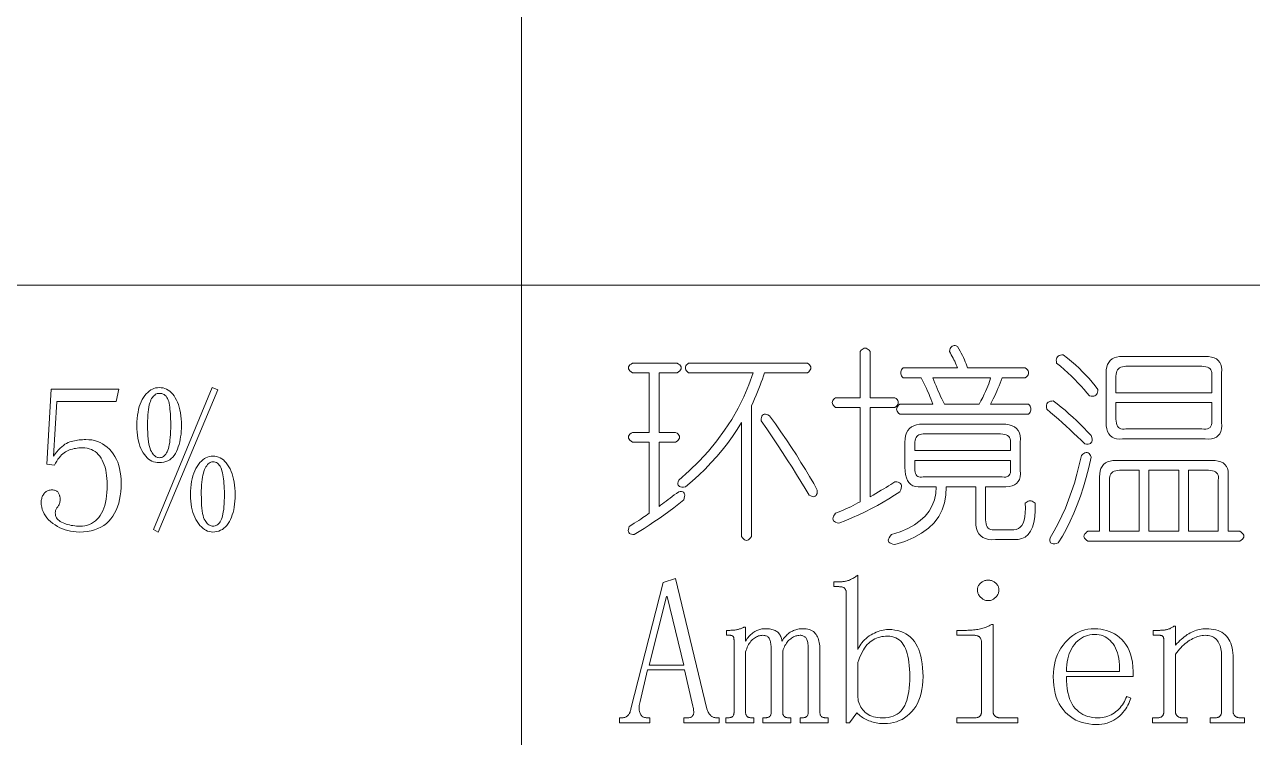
# Model space of a CAD drawing. Extents: x 1 to 297, y 1 to 210.
# Drawn here: x 169.95 to 182.7, y 35.64 to 43.05 of the extents above; entities that cross this region are included whole.
import ezdxf

# ---------------------------------------------------------------- set-up
doc = ezdxf.new("R2010")
doc.units = 0

msp = doc.modelspace()

# ---------------------------------------------------------------- linework, layer by layer
at = {"color": 7, "lineweight": 13}
for p, q in [((175.108, 56.508), (175.108, 29.565)), ((1.306, 40.342), (219.321, 40.342))]:
    msp.add_line(p, q, dxfattribs=at)
for points in [[(178.731, 39.653), (178.731, 39.173), (178.988, 39.173), (179.001, 39.163), (179.01, 39.153), (179.017, 39.143), (179.021, 39.132), (179.023, 39.122), (179.021, 39.112), (179.017, 39.101), (179.01, 39.091), (179.001, 39.081), (178.988, 39.071), (178.731, 39.071), (178.731, 38.145), (178.761, 38.162), (178.791, 38.178), (178.819, 38.195), (178.846, 38.211), (178.872, 38.226), (178.898, 38.242), (178.922, 38.256), (178.945, 38.271), (178.967, 38.285), (178.988, 38.299), (179.007, 38.298), (179.023, 38.295), (179.036, 38.29), (179.046, 38.283), (179.053, 38.273), (179.056, 38.262), (179.057, 38.249), (179.054, 38.233), (179.048, 38.216), (179.04, 38.196), (178.984, 38.159), (178.926, 38.123), (178.867, 38.088), (178.807, 38.054), (178.744, 38.021), (178.68, 37.989), (178.614, 37.957), (178.546, 37.927), (178.477, 37.899), (178.405, 37.871), (178.387, 37.875), (178.371, 37.88), (178.359, 37.887), (178.35, 37.895), (178.345, 37.905), (178.344, 37.916), (178.345, 37.928), (178.35, 37.942), (178.359, 37.957), (178.371, 37.973), (178.398, 37.984), (178.425, 37.995), (178.452, 38.006), (178.478, 38.017), (178.504, 38.029), (178.529, 38.041), (178.555, 38.054), (178.58, 38.067), (178.604, 38.08), (178.628, 38.093), (178.628, 39.071), (178.371, 39.071), (178.359, 39.081), (178.349, 39.091), (178.342, 39.101), (178.338, 39.112), (178.337, 39.122), (178.338, 39.132), (178.342, 39.143), (178.349, 39.153), (178.359, 39.163), (178.371, 39.173), (178.628, 39.173), (178.628, 39.653), (178.639, 39.666), (178.649, 39.675), (178.659, 39.682), (178.669, 39.686), (178.68, 39.688), (178.69, 39.686), (178.7, 39.682), (178.71, 39.675), (178.721, 39.666)], [(179.554, 39.653), (179.558, 39.669), (179.563, 39.683), (179.569, 39.694), (179.576, 39.703), (179.584, 39.709), (179.593, 39.713), (179.603, 39.715), (179.614, 39.714), (179.626, 39.711), (179.64, 39.705), (179.653, 39.681), (179.666, 39.658), (179.678, 39.634), (179.689, 39.612), (179.7, 39.589), (179.71, 39.567), (179.719, 39.545), (179.727, 39.524), (179.735, 39.503), (179.743, 39.482), (180.342, 39.482), (180.355, 39.472), (180.364, 39.461), (180.371, 39.451), (180.375, 39.441), (180.377, 39.431), (180.375, 39.42), (180.371, 39.41), (180.364, 39.4), (180.355, 39.389), (180.342, 39.379), (180.103, 39.379), (180.092, 39.352), (180.081, 39.324), (180.07, 39.297), (180.059, 39.269), (180.047, 39.242), (180.035, 39.215), (180.022, 39.187), (180.009, 39.16), (179.996, 39.132), (179.982, 39.105), (180.377, 39.105), (180.386, 39.095), (180.393, 39.084), (180.398, 39.074), (180.401, 39.064), (180.402, 39.053), (180.401, 39.043), (180.398, 39.033), (180.393, 39.023), (180.386, 39.012), (180.377, 39.002), (179.04, 39.002), (179.027, 39.012), (179.018, 39.023), (179.011, 39.033), (179.007, 39.043), (179.005, 39.053), (179.007, 39.064), (179.011, 39.074), (179.018, 39.084), (179.027, 39.095), (179.04, 39.105), (179.383, 39.105), (179.372, 39.132), (179.361, 39.16), (179.35, 39.187), (179.339, 39.215), (179.327, 39.242), (179.315, 39.269), (179.302, 39.297), (179.289, 39.324), (179.276, 39.352), (179.262, 39.379), (179.074, 39.379), (179.065, 39.389), (179.057, 39.4), (179.052, 39.41), (179.049, 39.42), (179.048, 39.431), (179.049, 39.441), (179.052, 39.451), (179.057, 39.461), (179.065, 39.472), (179.074, 39.482), (179.64, 39.482), (179.633, 39.499), (179.625, 39.516), (179.618, 39.533), (179.609, 39.551), (179.601, 39.568), (179.592, 39.585), (179.583, 39.602), (179.574, 39.619), (179.564, 39.636)], [(180.737, 39.619), (180.781, 39.585), (180.822, 39.55), (180.863, 39.515), (180.901, 39.479), (180.938, 39.443), (180.973, 39.407), (181.007, 39.371), (181.038, 39.334), (181.068, 39.297), (181.097, 39.259), (181.096, 39.243), (181.093, 39.229), (181.089, 39.217), (181.083, 39.207), (181.075, 39.199), (181.066, 39.193), (181.055, 39.19), (181.042, 39.188), (181.027, 39.188), (181.011, 39.191), (180.983, 39.225), (180.953, 39.259), (180.923, 39.293), (180.89, 39.328), (180.857, 39.362), (180.822, 39.396), (180.785, 39.431), (180.748, 39.465), (180.709, 39.499), (180.668, 39.533), (180.666, 39.55), (180.665, 39.564), (180.667, 39.577), (180.671, 39.588), (180.677, 39.598), (180.685, 39.605), (180.695, 39.611), (180.707, 39.616), (180.721, 39.618)], [(181.354, 39.602), (182.211, 39.602), (182.247, 39.6), (182.278, 39.595), (182.306, 39.587), (182.329, 39.575), (182.348, 39.559), (182.363, 39.54), (182.374, 39.518), (182.381, 39.492), (182.384, 39.463), (182.383, 39.431), (182.383, 38.916), (182.384, 38.881), (182.381, 38.849), (182.374, 38.822), (182.363, 38.798), (182.348, 38.779), (182.329, 38.764), (182.306, 38.753), (182.278, 38.746), (182.247, 38.743), (182.211, 38.745), (181.354, 38.745), (181.321, 38.743), (181.292, 38.746), (181.266, 38.753), (181.244, 38.764), (181.225, 38.779), (181.21, 38.798), (181.198, 38.822), (181.189, 38.849), (181.184, 38.881), (181.182, 38.916), (181.182, 39.431), (181.184, 39.463), (181.189, 39.492), (181.198, 39.518), (181.21, 39.54), (181.225, 39.559), (181.244, 39.575), (181.266, 39.587), (181.292, 39.595), (181.321, 39.6)], [(176.262, 39.533), (176.725, 39.533), (176.741, 39.523), (176.753, 39.513), (176.761, 39.503), (176.766, 39.492), (176.768, 39.482), (176.766, 39.472), (176.761, 39.461), (176.753, 39.451), (176.741, 39.441), (176.725, 39.431), (176.537, 39.431), (176.537, 38.813), (176.708, 38.813), (176.724, 38.803), (176.736, 38.793), (176.744, 38.783), (176.749, 38.772), (176.751, 38.762), (176.749, 38.752), (176.744, 38.741), (176.736, 38.731), (176.724, 38.721), (176.708, 38.711), (176.537, 38.711), (176.537, 38.042), (176.554, 38.056), (176.572, 38.07), (176.591, 38.085), (176.611, 38.1), (176.631, 38.115), (176.652, 38.13), (176.674, 38.146), (176.696, 38.163), (176.719, 38.179), (176.743, 38.196), (176.758, 38.199), (176.772, 38.198), (176.783, 38.196), (176.792, 38.191), (176.798, 38.183), (176.802, 38.174), (176.804, 38.161), (176.803, 38.147), (176.8, 38.13), (176.794, 38.111), (176.743, 38.07), (176.691, 38.03), (176.64, 37.992), (176.588, 37.954), (176.537, 37.918), (176.485, 37.882), (176.434, 37.848), (176.383, 37.814), (176.331, 37.782), (176.28, 37.751), (176.264, 37.751), (176.25, 37.754), (176.239, 37.758), (176.23, 37.764), (176.224, 37.772), (176.22, 37.781), (176.218, 37.793), (176.219, 37.805), (176.223, 37.82), (176.228, 37.836), (176.255, 37.853), (176.28, 37.869), (176.304, 37.885), (176.327, 37.899), (176.348, 37.913), (176.368, 37.927), (176.387, 37.939), (176.404, 37.951), (176.42, 37.963), (176.434, 37.973), (176.434, 38.711), (176.262, 38.711), (176.247, 38.721), (176.235, 38.731), (176.227, 38.741), (176.221, 38.752), (176.22, 38.762), (176.221, 38.772), (176.227, 38.783), (176.235, 38.793), (176.247, 38.803), (176.262, 38.813), (176.434, 38.813), (176.434, 39.431), (176.262, 39.431), (176.247, 39.441), (176.235, 39.451), (176.227, 39.461), (176.221, 39.472), (176.22, 39.482), (176.221, 39.492), (176.227, 39.503), (176.235, 39.513), (176.247, 39.523)], [(176.845, 39.533), (178.08, 39.533), (178.092, 39.523), (178.102, 39.513), (178.108, 39.503), (178.113, 39.492), (178.114, 39.482), (178.113, 39.472), (178.108, 39.461), (178.102, 39.451), (178.092, 39.441), (178.08, 39.431), (177.634, 39.431), (177.623, 39.399), (177.612, 39.367), (177.6, 39.335), (177.587, 39.302), (177.574, 39.268), (177.56, 39.233), (177.545, 39.198), (177.53, 39.162), (177.514, 39.125), (177.497, 39.088), (177.497, 37.733), (177.486, 37.718), (177.476, 37.706), (177.466, 37.697), (177.456, 37.692), (177.445, 37.691), (177.435, 37.692), (177.425, 37.697), (177.415, 37.706), (177.404, 37.718), (177.394, 37.733), (177.394, 38.916), (177.348, 38.842), (177.299, 38.769), (177.248, 38.698), (177.194, 38.628), (177.137, 38.561), (177.077, 38.495), (177.015, 38.43), (176.95, 38.368), (176.882, 38.307), (176.811, 38.248), (176.792, 38.245), (176.775, 38.245), (176.762, 38.247), (176.751, 38.25), (176.743, 38.256), (176.737, 38.264), (176.734, 38.274), (176.734, 38.286), (176.737, 38.3), (176.743, 38.316), (176.852, 38.414), (176.954, 38.514), (177.05, 38.618), (177.137, 38.725), (177.218, 38.835), (177.292, 38.948), (177.358, 39.064), (177.417, 39.183), (177.469, 39.305), (177.514, 39.431), (176.845, 39.431), (176.833, 39.441), (176.823, 39.451), (176.817, 39.461), (176.812, 39.472), (176.811, 39.482), (176.812, 39.492), (176.817, 39.503), (176.823, 39.513), (176.833, 39.523)], [(182.177, 39.499), (181.388, 39.499), (181.369, 39.498), (181.351, 39.495), (181.336, 39.49), (181.322, 39.483), (181.311, 39.473), (181.302, 39.462), (181.295, 39.449), (181.289, 39.433), (181.286, 39.416), (181.285, 39.396), (181.285, 39.225), (182.28, 39.225), (182.28, 39.396), (182.282, 39.416), (182.281, 39.433), (182.278, 39.449), (182.271, 39.462), (182.262, 39.473), (182.251, 39.483), (182.236, 39.49), (182.219, 39.495), (182.199, 39.498)], [(179.982, 39.379), (179.383, 39.379), (179.393, 39.352), (179.404, 39.324), (179.415, 39.297), (179.426, 39.269), (179.438, 39.242), (179.45, 39.215), (179.463, 39.187), (179.476, 39.16), (179.489, 39.132), (179.503, 39.105), (179.863, 39.105), (179.882, 39.142), (179.9, 39.176), (179.917, 39.209), (179.931, 39.239), (179.944, 39.268), (179.955, 39.294), (179.965, 39.318), (179.972, 39.341), (179.978, 39.361)], [(170.581, 38.738), (170.613, 38.737), (170.644, 38.734), (170.673, 38.727), (170.702, 38.719), (170.729, 38.707), (170.755, 38.694), (170.78, 38.678), (170.803, 38.659), (170.826, 38.638), (170.847, 38.614), (170.866, 38.589), (170.884, 38.561), (170.899, 38.532), (170.913, 38.502), (170.924, 38.47), (170.933, 38.436), (170.94, 38.4), (170.946, 38.363), (170.949, 38.325), (170.95, 38.284), (170.949, 38.239), (170.945, 38.195), (170.94, 38.154), (170.933, 38.114), (170.923, 38.076), (170.911, 38.04), (170.897, 38.006), (170.881, 37.974), (170.863, 37.944), (170.843, 37.916), (170.82, 37.89), (170.795, 37.866), (170.768, 37.846), (170.738, 37.828), (170.706, 37.813), (170.672, 37.8), (170.636, 37.791), (170.597, 37.784), (170.556, 37.78), (170.513, 37.778), (170.482, 37.779), (170.452, 37.782), (170.423, 37.787), (170.395, 37.793), (170.367, 37.801), (170.34, 37.811), (170.313, 37.823), (170.288, 37.836), (170.263, 37.851), (170.238, 37.868), (170.215, 37.887), (170.195, 37.906), (170.177, 37.926), (170.161, 37.947), (170.148, 37.968), (170.137, 37.99), (170.129, 38.013), (170.123, 38.037), (170.119, 38.062), (170.118, 38.087), (170.119, 38.097), (170.119, 38.107), (170.121, 38.117), (170.123, 38.126), (170.126, 38.135), (170.129, 38.144), (170.133, 38.153), (170.137, 38.161), (170.143, 38.169), (170.148, 38.177), (170.154, 38.184), (170.161, 38.191), (170.168, 38.197), (170.176, 38.202), (170.184, 38.206), (170.192, 38.209), (170.201, 38.212), (170.21, 38.214), (170.22, 38.215), (170.23, 38.216), (170.24, 38.215), (170.249, 38.214), (170.257, 38.213), (170.265, 38.21), (170.273, 38.207), (170.279, 38.203), (170.285, 38.199), (170.29, 38.194), (170.294, 38.188), (170.298, 38.181), (170.302, 38.175), (170.304, 38.168), (170.307, 38.162), (170.309, 38.155), (170.311, 38.149), (170.313, 38.143), (170.314, 38.138), (170.315, 38.132), (170.315, 38.127), (170.315, 38.121), (170.315, 38.111), (170.314, 38.102), (170.313, 38.092), (170.311, 38.084), (170.309, 38.075), (170.306, 38.067), (170.303, 38.06), (170.299, 38.053), (170.295, 38.046), (170.29, 38.04), (170.285, 38.034), (170.28, 38.028), (170.277, 38.022), (170.273, 38.015), (170.27, 38.009), (170.268, 38.002), (170.266, 37.996), (170.265, 37.989), (170.264, 37.982), (170.264, 37.976), (170.265, 37.962), (170.267, 37.95), (170.271, 37.938), (170.277, 37.926), (170.284, 37.916), (170.293, 37.906), (170.304, 37.896), (170.316, 37.888), (170.33, 37.88), (170.345, 37.873), (170.362, 37.866), (170.378, 37.86), (170.395, 37.855), (170.413, 37.851), (170.43, 37.847), (170.448, 37.844), (170.466, 37.842), (170.484, 37.84), (170.502, 37.839), (170.521, 37.839), (170.548, 37.84), (170.573, 37.843), (170.598, 37.849), (170.621, 37.856), (170.642, 37.866), (170.663, 37.879), (170.682, 37.893), (170.699, 37.91), (170.716, 37.929), (170.731, 37.95), (170.745, 37.973), (170.757, 37.998), (170.768, 38.025), (170.778, 38.054), (170.786, 38.085), (170.792, 38.118), (170.797, 38.152), (170.801, 38.189), (170.803, 38.227), (170.804, 38.267), (170.803, 38.301), (170.801, 38.333), (170.798, 38.364), (170.794, 38.394), (170.788, 38.422), (170.781, 38.45), (170.772, 38.476), (170.763, 38.5), (170.752, 38.524), (170.74, 38.546), (170.726, 38.566), (170.711, 38.584), (170.695, 38.6), (170.678, 38.614), (170.659, 38.626), (170.639, 38.636), (170.618, 38.643), (170.596, 38.648), (170.572, 38.652), (170.547, 38.653), (170.528, 38.652), (170.51, 38.651), (170.493, 38.65), (170.476, 38.647), (170.459, 38.644), (170.443, 38.64), (170.427, 38.636), (170.412, 38.631), (170.398, 38.625), (170.384, 38.618), (170.37, 38.611), (170.357, 38.602), (170.344, 38.591), (170.33, 38.579), (170.318, 38.565), (170.305, 38.55), (170.292, 38.533), (170.28, 38.514), (170.267, 38.494), (170.255, 38.473), (170.178, 38.481), (170.221, 39.261), (170.924, 39.261), (170.898, 39.133), (170.281, 39.133), (170.247, 38.567), (170.264, 38.59), (170.281, 38.611), (170.298, 38.631), (170.315, 38.648), (170.331, 38.663), (170.348, 38.677), (170.365, 38.689), (170.381, 38.699), (170.398, 38.707), (170.414, 38.713), (170.43, 38.718), (170.447, 38.722), (170.463, 38.726), (170.48, 38.729), (170.496, 38.732), (170.513, 38.734), (170.53, 38.736), (170.547, 38.737), (170.564, 38.738)], [(171.575, 38.884), (171.575, 38.854), (171.573, 38.824), (171.571, 38.795), (171.567, 38.767), (171.563, 38.74), (171.557, 38.713), (171.55, 38.687), (171.542, 38.662), (171.534, 38.638), (171.524, 38.614), (171.513, 38.592), (171.5, 38.573), (171.486, 38.555), (171.47, 38.54), (171.453, 38.527), (171.434, 38.517), (171.414, 38.509), (171.392, 38.503), (171.369, 38.5), (171.344, 38.499), (171.324, 38.5), (171.304, 38.503), (171.286, 38.508), (171.268, 38.515), (171.251, 38.524), (171.234, 38.536), (171.219, 38.549), (171.204, 38.564), (171.19, 38.582), (171.177, 38.601), (171.165, 38.623), (171.154, 38.646), (171.144, 38.67), (171.136, 38.696), (171.129, 38.723), (171.123, 38.753), (171.118, 38.783), (171.115, 38.815), (171.113, 38.849), (171.113, 38.884), (171.113, 38.921), (171.115, 38.956), (171.119, 38.99), (171.124, 39.021), (171.13, 39.051), (171.137, 39.08), (171.146, 39.106), (171.156, 39.131), (171.168, 39.154), (171.181, 39.176), (171.195, 39.195), (171.21, 39.213), (171.225, 39.228), (171.24, 39.241), (171.256, 39.253), (171.273, 39.262), (171.29, 39.269), (171.307, 39.274), (171.325, 39.277), (171.344, 39.278), (171.364, 39.277), (171.384, 39.274), (171.402, 39.269), (171.42, 39.261), (171.437, 39.252), (171.454, 39.24), (171.469, 39.226), (171.484, 39.21), (171.498, 39.192), (171.511, 39.171), (171.523, 39.149), (171.534, 39.126), (171.544, 39.101), (171.552, 39.074), (171.559, 39.046), (171.565, 39.017), (171.57, 38.986), (171.573, 38.953), (171.575, 38.919)], [(171.344, 39.218), (171.334, 39.218), (171.324, 39.216), (171.315, 39.212), (171.306, 39.208), (171.297, 39.201), (171.288, 39.194), (171.28, 39.185), (171.273, 39.175), (171.265, 39.163), (171.258, 39.15), (171.252, 39.135), (171.246, 39.118), (171.241, 39.098), (171.236, 39.076), (171.233, 39.051), (171.229, 39.024), (171.227, 38.995), (171.225, 38.963), (171.224, 38.929), (171.224, 38.893), (171.224, 38.851), (171.226, 38.813), (171.227, 38.778), (171.23, 38.745), (171.234, 38.716), (171.238, 38.69), (171.243, 38.666), (171.249, 38.646), (171.255, 38.629), (171.263, 38.614), (171.27, 38.602), (171.278, 38.591), (171.286, 38.581), (171.294, 38.573), (171.302, 38.566), (171.31, 38.56), (171.319, 38.556), (171.327, 38.552), (171.335, 38.551), (171.344, 38.55), (171.356, 38.551), (171.367, 38.553), (171.377, 38.557), (171.387, 38.562), (171.396, 38.569), (171.405, 38.578), (171.413, 38.588), (171.421, 38.599), (171.428, 38.612), (171.434, 38.627), (171.44, 38.644), (171.445, 38.662), (171.449, 38.683), (171.453, 38.707), (171.456, 38.732), (171.459, 38.76), (171.461, 38.79), (171.463, 38.822), (171.464, 38.856), (171.464, 38.893), (171.464, 38.923), (171.463, 38.952), (171.462, 38.979), (171.461, 39.005), (171.459, 39.03), (171.456, 39.053), (171.453, 39.075), (171.45, 39.096), (171.447, 39.115), (171.443, 39.133), (171.438, 39.149), (171.432, 39.164), (171.425, 39.176), (171.416, 39.188), (171.407, 39.197), (171.397, 39.205), (171.385, 39.211), (171.373, 39.215), (171.359, 39.218)], [(171.953, 39.253), (171.335, 37.778), (171.284, 37.804), (171.893, 39.278)], [(180.634, 39.139), (180.675, 39.108), (180.716, 39.075), (180.756, 39.042), (180.796, 39.007), (180.835, 38.972), (180.875, 38.935), (180.914, 38.898), (180.952, 38.859), (180.99, 38.82), (181.028, 38.779), (181.034, 38.76), (181.036, 38.743), (181.036, 38.728), (181.034, 38.716), (181.028, 38.706), (181.02, 38.699), (181.009, 38.694), (180.995, 38.691), (180.979, 38.691), (180.96, 38.693), (180.922, 38.731), (180.884, 38.768), (180.845, 38.805), (180.806, 38.842), (180.767, 38.878), (180.727, 38.914), (180.687, 38.949), (180.647, 38.984), (180.606, 39.019), (180.565, 39.053), (180.563, 39.07), (180.563, 39.084), (180.564, 39.097), (180.568, 39.108), (180.574, 39.118), (180.582, 39.125), (180.592, 39.131), (180.604, 39.136), (180.618, 39.138)], [(182.28, 39.122), (181.285, 39.122), (181.285, 38.951), (181.286, 38.928), (181.289, 38.908), (181.295, 38.891), (181.302, 38.877), (181.311, 38.865), (181.322, 38.856), (181.336, 38.85), (181.351, 38.846), (181.369, 38.846), (181.388, 38.848), (182.177, 38.848), (182.199, 38.846), (182.219, 38.846), (182.236, 38.85), (182.251, 38.856), (182.262, 38.865), (182.271, 38.877), (182.278, 38.891), (182.281, 38.908), (182.282, 38.928), (182.28, 38.951)], [(177.6, 38.933), (177.6, 38.952), (177.603, 38.968), (177.607, 38.981), (177.613, 38.991), (177.621, 38.998), (177.631, 39.001), (177.642, 39.002), (177.654, 38.999), (177.669, 38.994), (177.685, 38.985), (177.746, 38.9), (177.804, 38.817), (177.86, 38.735), (177.913, 38.656), (177.964, 38.578), (178.012, 38.501), (178.059, 38.427), (178.102, 38.354), (178.144, 38.283), (178.182, 38.213), (178.182, 38.194), (178.179, 38.178), (178.175, 38.166), (178.169, 38.156), (178.161, 38.149), (178.152, 38.146), (178.141, 38.145), (178.128, 38.148), (178.113, 38.153), (178.097, 38.162), (178.055, 38.231), (178.011, 38.303), (177.966, 38.375), (177.919, 38.45), (177.87, 38.526), (177.819, 38.604), (177.767, 38.684), (177.713, 38.765), (177.657, 38.849)], [(179.28, 38.899), (180.103, 38.899), (180.141, 38.897), (180.176, 38.892), (180.206, 38.882), (180.231, 38.869), (180.253, 38.852), (180.269, 38.831), (180.281, 38.807), (180.289, 38.778), (180.292, 38.746), (180.291, 38.711), (180.291, 38.419), (180.292, 38.383), (180.289, 38.352), (180.281, 38.325), (180.269, 38.301), (180.253, 38.282), (180.231, 38.267), (180.206, 38.256), (180.176, 38.249), (180.141, 38.246), (180.103, 38.248), (179.931, 38.248), (179.931, 37.905), (179.932, 37.882), (179.935, 37.862), (179.94, 37.845), (179.948, 37.831), (179.957, 37.819), (179.968, 37.81), (179.981, 37.804), (179.997, 37.801), (180.014, 37.8), (180.034, 37.802), (180.223, 37.802), (180.248, 37.805), (180.271, 37.813), (180.291, 37.827), (180.308, 37.846), (180.321, 37.871), (180.332, 37.901), (180.339, 37.936), (180.343, 37.978), (180.344, 38.024), (180.342, 38.076), (180.353, 38.086), (180.363, 38.093), (180.373, 38.098), (180.384, 38.101), (180.394, 38.102), (180.404, 38.101), (180.415, 38.098), (180.425, 38.093), (180.435, 38.086), (180.445, 38.076), (180.446, 38.002), (180.442, 37.935), (180.432, 37.877), (180.418, 37.827), (180.398, 37.785), (180.373, 37.751), (180.343, 37.726), (180.308, 37.709), (180.268, 37.7), (180.223, 37.699), (180.034, 37.699), (179.995, 37.698), (179.96, 37.701), (179.929, 37.709), (179.902, 37.721), (179.88, 37.738), (179.861, 37.759), (179.847, 37.784), (179.836, 37.814), (179.83, 37.849), (179.828, 37.888), (179.828, 38.248), (179.52, 38.248), (179.517, 38.161), (179.504, 38.081), (179.479, 38.007), (179.443, 37.938), (179.395, 37.875), (179.337, 37.818), (179.266, 37.767), (179.185, 37.721), (179.092, 37.681), (178.988, 37.648), (178.966, 37.652), (178.948, 37.657), (178.935, 37.664), (178.925, 37.672), (178.92, 37.682), (178.918, 37.693), (178.921, 37.705), (178.928, 37.719), (178.939, 37.734), (178.954, 37.751), (179.042, 37.78), (179.121, 37.814), (179.19, 37.853), (179.25, 37.896), (179.301, 37.943), (179.343, 37.995), (179.375, 38.052), (179.398, 38.113), (179.412, 38.178), (179.417, 38.248), (179.262, 38.248), (179.23, 38.247), (179.201, 38.25), (179.175, 38.259), (179.153, 38.272), (179.134, 38.291), (179.118, 38.314), (179.107, 38.341), (179.098, 38.374), (179.093, 38.411), (179.091, 38.453), (179.091, 38.711), (179.093, 38.746), (179.099, 38.778), (179.108, 38.807), (179.121, 38.831), (179.138, 38.852), (179.159, 38.869), (179.183, 38.882), (179.212, 38.892), (179.244, 38.897)], [(180.085, 38.796), (179.28, 38.796), (179.263, 38.795), (179.249, 38.792), (179.236, 38.787), (179.225, 38.78), (179.215, 38.771), (179.208, 38.759), (179.202, 38.746), (179.197, 38.73), (179.195, 38.713), (179.194, 38.693), (179.194, 38.625), (180.188, 38.625), (180.188, 38.693), (180.19, 38.713), (180.19, 38.73), (180.186, 38.746), (180.18, 38.759), (180.171, 38.771), (180.159, 38.78), (180.145, 38.787), (180.128, 38.792), (180.108, 38.795)], [(172.133, 38.164), (172.132, 38.131), (172.13, 38.098), (172.127, 38.067), (172.123, 38.037), (172.118, 38.009), (172.111, 37.982), (172.103, 37.956), (172.094, 37.931), (172.084, 37.908), (172.073, 37.886), (172.06, 37.865), (172.046, 37.847), (172.032, 37.831), (172.016, 37.817), (172, 37.805), (171.982, 37.796), (171.963, 37.788), (171.944, 37.783), (171.923, 37.78), (171.901, 37.778), (171.883, 37.78), (171.864, 37.783), (171.847, 37.788), (171.83, 37.796), (171.813, 37.805), (171.797, 37.817), (171.782, 37.831), (171.767, 37.847), (171.752, 37.865), (171.738, 37.886), (171.725, 37.908), (171.714, 37.931), (171.703, 37.956), (171.694, 37.982), (171.687, 38.009), (171.681, 38.037), (171.676, 38.067), (171.672, 38.098), (171.67, 38.131), (171.67, 38.164), (171.67, 38.201), (171.672, 38.236), (171.676, 38.27), (171.681, 38.302), (171.687, 38.332), (171.694, 38.361), (171.703, 38.388), (171.714, 38.414), (171.725, 38.438), (171.738, 38.46), (171.752, 38.48), (171.767, 38.499), (171.782, 38.515), (171.797, 38.528), (171.813, 38.54), (171.83, 38.55), (171.847, 38.557), (171.864, 38.563), (171.883, 38.566), (171.901, 38.567), (171.921, 38.566), (171.941, 38.563), (171.959, 38.557), (171.977, 38.549), (171.994, 38.539), (172.011, 38.527), (172.026, 38.512), (172.041, 38.496), (172.055, 38.477), (172.068, 38.456), (172.08, 38.433), (172.091, 38.408), (172.101, 38.383), (172.109, 38.356), (172.116, 38.327), (172.122, 38.297), (172.127, 38.266), (172.13, 38.233), (172.132, 38.2)], [(181.028, 38.556), (181.003, 38.449), (180.976, 38.345), (180.947, 38.246), (180.916, 38.15), (180.883, 38.059), (180.847, 37.972), (180.81, 37.889), (180.77, 37.81), (180.729, 37.735), (180.685, 37.665), (180.666, 37.659), (180.649, 37.656), (180.634, 37.655), (180.622, 37.657), (180.613, 37.661), (180.605, 37.667), (180.6, 37.676), (180.598, 37.687), (180.597, 37.7), (180.6, 37.716), (180.643, 37.79), (180.684, 37.866), (180.723, 37.945), (180.759, 38.026), (180.792, 38.111), (180.824, 38.198), (180.853, 38.287), (180.879, 38.38), (180.904, 38.475), (180.925, 38.573), (180.939, 38.586), (180.951, 38.595), (180.963, 38.601), (180.975, 38.604), (180.985, 38.603), (180.995, 38.6), (181.005, 38.594), (181.013, 38.584), (181.021, 38.572)], [(172.021, 38.173), (172.021, 38.201), (172.02, 38.229), (172.019, 38.256), (172.017, 38.281), (172.015, 38.306), (172.012, 38.329), (172.009, 38.352), (172.005, 38.373), (172, 38.393), (171.995, 38.413), (171.99, 38.431), (171.983, 38.447), (171.976, 38.461), (171.968, 38.473), (171.959, 38.483), (171.949, 38.492), (171.938, 38.499), (171.927, 38.503), (171.914, 38.506), (171.901, 38.507), (171.891, 38.506), (171.881, 38.504), (171.872, 38.5), (171.863, 38.494), (171.854, 38.487), (171.846, 38.478), (171.838, 38.467), (171.83, 38.455), (171.822, 38.441), (171.815, 38.426), (171.809, 38.408), (171.803, 38.389), (171.798, 38.369), (171.793, 38.346), (171.79, 38.322), (171.787, 38.296), (171.784, 38.268), (171.782, 38.238), (171.781, 38.206), (171.781, 38.173), (171.782, 38.131), (171.783, 38.093), (171.785, 38.058), (171.787, 38.026), (171.791, 37.997), (171.795, 37.971), (171.8, 37.948), (171.806, 37.929), (171.812, 37.912), (171.82, 37.898), (171.827, 37.887), (171.835, 37.877), (171.843, 37.868), (171.851, 37.86), (171.859, 37.854), (171.868, 37.848), (171.876, 37.844), (171.884, 37.841), (171.893, 37.839), (171.901, 37.839), (171.913, 37.839), (171.924, 37.841), (171.934, 37.845), (171.944, 37.85), (171.954, 37.857), (171.962, 37.865), (171.97, 37.874), (171.978, 37.885), (171.985, 37.898), (171.991, 37.911), (171.997, 37.927), (172.002, 37.945), (172.006, 37.965), (172.01, 37.988), (172.014, 38.013), (172.016, 38.04), (172.018, 38.07), (172.02, 38.102), (172.021, 38.136)], [(180.188, 38.522), (179.194, 38.522), (179.194, 38.436), (179.195, 38.417), (179.197, 38.4), (179.202, 38.385), (179.208, 38.373), (179.215, 38.363), (179.225, 38.356), (179.236, 38.351), (179.249, 38.349), (179.263, 38.348), (179.28, 38.351), (180.103, 38.351), (180.122, 38.349), (180.139, 38.349), (180.153, 38.353), (180.166, 38.359), (180.175, 38.368), (180.183, 38.379), (180.188, 38.394), (180.19, 38.411), (180.19, 38.431), (180.188, 38.453)], [(181.285, 38.522), (182.28, 38.522), (182.315, 38.52), (182.347, 38.515), (182.374, 38.507), (182.398, 38.495), (182.417, 38.479), (182.432, 38.46), (182.443, 38.438), (182.45, 38.412), (182.452, 38.383), (182.451, 38.351), (182.451, 37.785), (182.571, 37.785), (182.587, 37.775), (182.598, 37.764), (182.607, 37.754), (182.612, 37.744), (182.614, 37.733), (182.612, 37.723), (182.607, 37.713), (182.598, 37.703), (182.587, 37.692), (182.571, 37.682), (180.994, 37.682), (180.979, 37.692), (180.967, 37.703), (180.958, 37.713), (180.953, 37.723), (180.951, 37.733), (180.953, 37.744), (180.958, 37.754), (180.967, 37.764), (180.979, 37.775), (180.994, 37.785), (181.114, 37.785), (181.114, 38.351), (181.116, 38.383), (181.121, 38.412), (181.129, 38.438), (181.141, 38.46), (181.157, 38.479), (181.176, 38.495), (181.198, 38.507), (181.224, 38.515), (181.253, 38.52)], [(181.525, 38.419), (181.32, 38.419), (181.3, 38.418), (181.283, 38.415), (181.267, 38.41), (181.254, 38.403), (181.243, 38.393), (181.233, 38.382), (181.226, 38.369), (181.221, 38.353), (181.218, 38.336), (181.217, 38.316), (181.217, 37.785), (181.525, 37.785)], [(181.937, 38.419), (181.628, 38.419), (181.628, 37.785), (181.937, 37.785)], [(182.245, 38.419), (182.04, 38.419), (182.04, 37.785), (182.348, 37.785), (182.348, 38.316), (182.35, 38.336), (182.35, 38.353), (182.346, 38.369), (182.34, 38.382), (182.331, 38.393), (182.319, 38.403), (182.305, 38.41), (182.288, 38.415), (182.268, 38.418)], [(176.803, 36.345), (176.417, 36.345), (176.34, 36.019), (176.337, 36.004), (176.334, 35.989), (176.332, 35.976), (176.331, 35.962), (176.331, 35.95), (176.331, 35.937), (176.332, 35.926), (176.334, 35.915), (176.337, 35.905), (176.34, 35.895), (176.344, 35.886), (176.348, 35.878), (176.354, 35.871), (176.36, 35.865), (176.368, 35.86), (176.376, 35.855), (176.385, 35.852), (176.395, 35.85), (176.405, 35.848), (176.417, 35.848), (176.443, 35.848), (176.443, 35.796), (176.125, 35.796), (176.125, 35.848), (176.151, 35.848), (176.158, 35.848), (176.164, 35.849), (176.171, 35.85), (176.177, 35.851), (176.183, 35.853), (176.189, 35.855), (176.195, 35.858), (176.2, 35.861), (176.206, 35.865), (176.211, 35.869), (176.216, 35.874), (176.221, 35.879), (176.225, 35.885), (176.229, 35.891), (176.232, 35.898), (176.236, 35.906), (176.239, 35.914), (176.241, 35.923), (176.243, 35.932), (176.245, 35.942), (176.58, 37.253), (176.708, 37.296), (177.034, 35.942), (177.037, 35.932), (177.041, 35.923), (177.045, 35.914), (177.049, 35.906), (177.053, 35.898), (177.058, 35.891), (177.062, 35.885), (177.067, 35.879), (177.072, 35.874), (177.077, 35.869), (177.082, 35.865), (177.087, 35.861), (177.093, 35.858), (177.099, 35.855), (177.105, 35.853), (177.111, 35.851), (177.117, 35.85), (177.123, 35.849), (177.13, 35.848), (177.137, 35.848), (177.163, 35.848), (177.163, 35.796), (176.794, 35.796), (176.794, 35.848), (176.828, 35.848), (176.838, 35.848), (176.847, 35.849), (176.856, 35.85), (176.863, 35.853), (176.87, 35.855), (176.876, 35.859), (176.881, 35.862), (176.886, 35.867), (176.89, 35.872), (176.893, 35.878), (176.895, 35.884), (176.896, 35.891), (176.898, 35.898), (176.898, 35.907), (176.898, 35.915), (176.897, 35.925), (176.896, 35.934), (176.894, 35.945), (176.891, 35.956), (176.888, 35.968)], [(178.603, 36.559), (178.612, 36.578), (178.622, 36.595), (178.633, 36.612), (178.645, 36.628), (178.658, 36.644), (178.672, 36.658), (178.688, 36.672), (178.704, 36.685), (178.721, 36.698), (178.74, 36.709), (178.758, 36.72), (178.777, 36.729), (178.795, 36.738), (178.814, 36.745), (178.832, 36.751), (178.85, 36.756), (178.867, 36.76), (178.885, 36.763), (178.902, 36.764), (178.92, 36.765), (178.955, 36.764), (178.988, 36.76), (179.02, 36.754), (179.049, 36.745), (179.077, 36.734), (179.103, 36.72), (179.128, 36.704), (179.15, 36.685), (179.171, 36.664), (179.19, 36.641), (179.207, 36.615), (179.222, 36.586), (179.236, 36.556), (179.247, 36.523), (179.257, 36.487), (179.265, 36.45), (179.272, 36.41), (179.276, 36.368), (179.279, 36.323), (179.28, 36.276), (179.278, 36.229), (179.275, 36.185), (179.269, 36.143), (179.261, 36.103), (179.251, 36.065), (179.238, 36.03), (179.223, 35.997), (179.206, 35.966), (179.186, 35.938), (179.164, 35.912), (179.14, 35.888), (179.115, 35.867), (179.089, 35.849), (179.062, 35.832), (179.034, 35.819), (179.005, 35.808), (178.975, 35.799), (178.943, 35.793), (178.911, 35.789), (178.877, 35.788), (178.86, 35.788), (178.843, 35.789), (178.827, 35.79), (178.81, 35.793), (178.794, 35.795), (178.779, 35.799), (178.763, 35.802), (178.748, 35.807), (178.733, 35.812), (178.718, 35.818), (178.704, 35.824), (178.69, 35.831), (178.676, 35.838), (178.663, 35.845), (178.651, 35.853), (178.639, 35.861), (178.627, 35.87), (178.615, 35.879), (178.604, 35.889), (178.594, 35.899), (178.517, 35.796), (178.482, 35.796), (178.482, 37.142), (178.482, 37.149), (178.482, 37.155), (178.481, 37.161), (178.48, 37.167), (178.478, 37.172), (178.476, 37.177), (178.474, 37.182), (178.472, 37.186), (178.469, 37.19), (178.465, 37.193), (178.462, 37.197), (178.457, 37.2), (178.453, 37.202), (178.448, 37.204), (178.442, 37.206), (178.436, 37.208), (178.429, 37.209), (178.421, 37.21), (178.414, 37.21), (178.405, 37.211), (178.354, 37.211), (178.354, 37.262), (178.431, 37.262), (178.44, 37.262), (178.448, 37.263), (178.457, 37.264), (178.465, 37.265), (178.474, 37.266), (178.482, 37.268), (178.491, 37.27), (178.5, 37.273), (178.508, 37.276), (178.517, 37.279), (178.525, 37.283), (178.534, 37.287), (178.542, 37.291), (178.551, 37.296), (178.56, 37.301), (178.568, 37.306), (178.577, 37.312), (178.585, 37.318), (178.594, 37.324), (178.603, 37.331)], [(179.957, 37.279), (179.965, 37.279), (179.974, 37.278), (179.982, 37.276), (179.99, 37.274), (179.997, 37.272), (180.005, 37.268), (180.013, 37.264), (180.02, 37.26), (180.027, 37.255), (180.034, 37.249), (180.04, 37.243), (180.046, 37.237), (180.051, 37.23), (180.056, 37.223), (180.06, 37.216), (180.063, 37.209), (180.065, 37.201), (180.067, 37.193), (180.068, 37.185), (180.068, 37.176), (180.068, 37.168), (180.067, 37.159), (180.065, 37.151), (180.063, 37.143), (180.06, 37.136), (180.056, 37.128), (180.051, 37.12), (180.046, 37.113), (180.04, 37.106), (180.034, 37.099), (180.027, 37.093), (180.02, 37.087), (180.013, 37.082), (180.005, 37.077), (179.997, 37.073), (179.99, 37.07), (179.982, 37.068), (179.974, 37.066), (179.965, 37.065), (179.957, 37.065), (179.948, 37.065), (179.94, 37.066), (179.932, 37.068), (179.924, 37.07), (179.916, 37.073), (179.908, 37.077), (179.901, 37.082), (179.894, 37.087), (179.887, 37.093), (179.88, 37.099), (179.873, 37.106), (179.867, 37.113), (179.862, 37.12), (179.858, 37.128), (179.854, 37.136), (179.851, 37.143), (179.848, 37.151), (179.847, 37.159), (179.846, 37.168), (179.845, 37.176), (179.846, 37.185), (179.847, 37.193), (179.848, 37.201), (179.851, 37.209), (179.854, 37.216), (179.858, 37.223), (179.862, 37.23), (179.867, 37.237), (179.873, 37.243), (179.88, 37.249), (179.887, 37.255), (179.894, 37.26), (179.901, 37.264), (179.908, 37.268), (179.916, 37.272), (179.924, 37.274), (179.932, 37.276), (179.94, 37.278), (179.948, 37.279)], [(176.622, 37.108), (176.614, 37.108), (176.434, 36.396), (176.794, 36.396)], [(177.265, 36.756), (177.274, 36.756), (177.283, 36.757), (177.291, 36.757), (177.3, 36.758), (177.308, 36.758), (177.317, 36.759), (177.325, 36.76), (177.334, 36.762), (177.342, 36.763), (177.351, 36.765), (177.359, 36.767), (177.368, 36.769), (177.375, 36.771), (177.383, 36.773), (177.39, 36.776), (177.396, 36.778), (177.403, 36.781), (177.409, 36.784), (177.414, 36.787), (177.42, 36.791), (177.437, 36.791), (177.437, 36.645), (177.445, 36.658), (177.454, 36.671), (177.463, 36.683), (177.472, 36.694), (177.482, 36.704), (177.491, 36.713), (177.501, 36.722), (177.511, 36.73), (177.521, 36.737), (177.531, 36.743), (177.541, 36.749), (177.552, 36.754), (177.563, 36.759), (177.574, 36.763), (177.585, 36.766), (177.596, 36.769), (177.607, 36.771), (177.619, 36.772), (177.631, 36.773), (177.643, 36.773), (177.658, 36.773), (177.672, 36.772), (177.686, 36.771), (177.699, 36.769), (177.711, 36.766), (177.723, 36.763), (177.734, 36.759), (177.744, 36.754), (177.754, 36.749), (177.762, 36.743), (177.771, 36.737), (177.778, 36.73), (177.785, 36.722), (177.791, 36.713), (177.797, 36.704), (177.802, 36.694), (177.806, 36.683), (177.809, 36.671), (177.812, 36.658), (177.814, 36.645), (177.823, 36.658), (177.832, 36.671), (177.841, 36.683), (177.85, 36.694), (177.86, 36.704), (177.87, 36.713), (177.88, 36.722), (177.891, 36.73), (177.901, 36.737), (177.913, 36.743), (177.924, 36.749), (177.935, 36.754), (177.946, 36.759), (177.958, 36.763), (177.969, 36.766), (177.981, 36.769), (177.993, 36.771), (178.004, 36.772), (178.016, 36.773), (178.028, 36.773), (178.048, 36.773), (178.067, 36.771), (178.084, 36.768), (178.1, 36.764), (178.115, 36.758), (178.128, 36.752), (178.141, 36.744), (178.152, 36.735), (178.161, 36.725), (178.17, 36.713), (178.177, 36.701), (178.184, 36.688), (178.189, 36.674), (178.194, 36.66), (178.199, 36.645), (178.202, 36.629), (178.205, 36.613), (178.207, 36.595), (178.208, 36.578), (178.208, 36.559), (178.208, 35.908), (178.208, 35.901), (178.209, 35.895), (178.21, 35.889), (178.211, 35.884), (178.212, 35.879), (178.214, 35.874), (178.217, 35.87), (178.219, 35.867), (178.222, 35.863), (178.225, 35.861), (178.229, 35.858), (178.233, 35.856), (178.237, 35.854), (178.242, 35.852), (178.247, 35.851), (178.252, 35.85), (178.258, 35.849), (178.264, 35.848), (178.27, 35.848), (178.277, 35.848), (178.294, 35.848), (178.294, 35.796), (178.003, 35.796), (178.003, 35.848), (178.02, 35.848), (178.026, 35.848), (178.033, 35.848), (178.039, 35.849), (178.044, 35.85), (178.05, 35.851), (178.055, 35.852), (178.059, 35.854), (178.064, 35.856), (178.067, 35.858), (178.071, 35.861), (178.074, 35.863), (178.077, 35.867), (178.08, 35.87), (178.082, 35.874), (178.084, 35.879), (178.085, 35.884), (178.087, 35.889), (178.088, 35.895), (178.088, 35.901), (178.088, 35.908), (178.088, 36.551), (178.088, 36.569), (178.087, 36.586), (178.086, 36.601), (178.085, 36.616), (178.083, 36.629), (178.081, 36.641), (178.078, 36.651), (178.074, 36.66), (178.071, 36.668), (178.067, 36.675), (178.062, 36.681), (178.057, 36.686), (178.052, 36.69), (178.046, 36.694), (178.04, 36.697), (178.033, 36.7), (178.026, 36.702), (178.019, 36.704), (178.011, 36.705), (178.003, 36.705), (177.991, 36.704), (177.979, 36.703), (177.968, 36.701), (177.957, 36.698), (177.946, 36.694), (177.935, 36.689), (177.925, 36.684), (177.915, 36.677), (177.905, 36.67), (177.895, 36.662), (177.886, 36.653), (177.877, 36.643), (177.869, 36.633), (177.861, 36.622), (177.854, 36.611), (177.846, 36.598), (177.84, 36.585), (177.834, 36.571), (177.828, 36.557), (177.822, 36.542), (177.822, 35.908), (177.823, 35.901), (177.823, 35.895), (177.824, 35.889), (177.825, 35.884), (177.827, 35.879), (177.829, 35.874), (177.831, 35.87), (177.833, 35.867), (177.836, 35.863), (177.84, 35.861), (177.843, 35.858), (177.847, 35.856), (177.851, 35.854), (177.856, 35.852), (177.861, 35.851), (177.866, 35.85), (177.872, 35.849), (177.878, 35.848), (177.884, 35.848), (177.891, 35.848), (177.908, 35.848), (177.908, 35.796), (177.617, 35.796), (177.617, 35.848), (177.634, 35.848), (177.641, 35.848), (177.647, 35.848), (177.653, 35.849), (177.659, 35.85), (177.664, 35.851), (177.669, 35.852), (177.674, 35.854), (177.678, 35.856), (177.682, 35.858), (177.685, 35.861), (177.689, 35.863), (177.692, 35.867), (177.694, 35.87), (177.696, 35.874), (177.698, 35.879), (177.7, 35.884), (177.701, 35.889), (177.702, 35.895), (177.702, 35.901), (177.702, 35.908), (177.702, 36.551), (177.702, 36.566), (177.702, 36.58), (177.701, 36.593), (177.7, 36.606), (177.698, 36.618), (177.696, 36.629), (177.694, 36.64), (177.692, 36.649), (177.689, 36.658), (177.685, 36.666), (177.682, 36.674), (177.677, 36.68), (177.672, 36.686), (177.666, 36.691), (177.66, 36.695), (177.652, 36.699), (177.645, 36.701), (177.636, 36.703), (177.627, 36.704), (177.617, 36.705), (177.605, 36.704), (177.593, 36.703), (177.582, 36.701), (177.571, 36.698), (177.56, 36.694), (177.549, 36.689), (177.539, 36.684), (177.529, 36.677), (177.519, 36.67), (177.51, 36.662), (177.5, 36.653), (177.492, 36.643), (177.483, 36.632), (177.475, 36.621), (177.468, 36.608), (177.461, 36.595), (177.454, 36.581), (177.448, 36.566), (177.442, 36.55), (177.437, 36.533), (177.437, 35.908), (177.437, 35.901), (177.437, 35.895), (177.438, 35.889), (177.44, 35.884), (177.441, 35.879), (177.443, 35.874), (177.445, 35.87), (177.448, 35.867), (177.451, 35.863), (177.454, 35.861), (177.458, 35.858), (177.461, 35.856), (177.466, 35.854), (177.47, 35.852), (177.475, 35.851), (177.481, 35.85), (177.486, 35.849), (177.492, 35.848), (177.499, 35.848), (177.505, 35.848), (177.523, 35.848), (177.523, 35.796), (177.231, 35.796), (177.231, 35.848), (177.248, 35.848), (177.255, 35.848), (177.261, 35.848), (177.267, 35.849), (177.273, 35.85), (177.278, 35.851), (177.283, 35.852), (177.288, 35.854), (177.292, 35.856), (177.296, 35.858), (177.3, 35.861), (177.303, 35.863), (177.306, 35.867), (177.308, 35.87), (177.311, 35.874), (177.312, 35.879), (177.314, 35.884), (177.315, 35.889), (177.316, 35.895), (177.317, 35.901), (177.317, 35.908), (177.317, 36.653), (177.317, 36.658), (177.316, 36.663), (177.316, 36.668), (177.315, 36.672), (177.315, 36.676), (177.314, 36.68), (177.313, 36.683), (177.311, 36.686), (177.31, 36.689), (177.308, 36.692), (177.306, 36.694), (177.304, 36.697), (177.302, 36.699), (177.299, 36.7), (177.295, 36.702), (177.292, 36.703), (177.288, 36.704), (177.284, 36.704), (177.279, 36.705), (177.274, 36.705), (177.24, 36.705), (177.24, 36.756)], [(179.888, 36.628), (179.888, 36.634), (179.888, 36.641), (179.887, 36.647), (179.885, 36.653), (179.884, 36.659), (179.882, 36.664), (179.88, 36.669), (179.877, 36.674), (179.874, 36.679), (179.871, 36.683), (179.867, 36.688), (179.863, 36.691), (179.858, 36.694), (179.853, 36.697), (179.848, 36.7), (179.841, 36.701), (179.834, 36.703), (179.827, 36.704), (179.819, 36.705), (179.811, 36.705), (179.631, 36.705), (179.631, 36.756), (179.717, 36.756), (179.732, 36.756), (179.747, 36.757), (179.762, 36.757), (179.777, 36.758), (179.792, 36.76), (179.806, 36.761), (179.821, 36.763), (179.835, 36.765), (179.849, 36.767), (179.863, 36.769), (179.876, 36.772), (179.89, 36.775), (179.903, 36.779), (179.916, 36.783), (179.929, 36.787), (179.942, 36.792), (179.954, 36.798), (179.967, 36.803), (179.979, 36.81), (179.991, 36.816), (180.008, 36.816), (180.008, 35.916), (180.008, 35.91), (180.009, 35.903), (180.01, 35.897), (180.012, 35.892), (180.014, 35.886), (180.016, 35.881), (180.019, 35.877), (180.022, 35.872), (180.026, 35.868), (180.03, 35.865), (180.034, 35.862), (180.039, 35.859), (180.044, 35.856), (180.049, 35.854), (180.054, 35.852), (180.06, 35.85), (180.066, 35.849), (180.072, 35.848), (180.079, 35.848), (180.085, 35.848), (180.265, 35.848), (180.265, 35.796), (179.631, 35.796), (179.631, 35.848), (179.811, 35.848), (179.819, 35.848), (179.827, 35.848), (179.834, 35.849), (179.841, 35.85), (179.848, 35.852), (179.853, 35.854), (179.858, 35.856), (179.863, 35.859), (179.867, 35.862), (179.871, 35.865), (179.874, 35.868), (179.877, 35.872), (179.88, 35.877), (179.882, 35.881), (179.884, 35.886), (179.885, 35.892), (179.887, 35.897), (179.888, 35.903), (179.888, 35.91), (179.888, 35.916)], [(180.771, 36.276), (180.772, 36.231), (180.775, 36.189), (180.779, 36.149), (180.785, 36.112), (180.794, 36.078), (180.803, 36.046), (180.815, 36.017), (180.829, 35.991), (180.844, 35.967), (180.861, 35.946), (180.88, 35.928), (180.899, 35.911), (180.92, 35.896), (180.942, 35.883), (180.965, 35.872), (180.989, 35.863), (181.014, 35.857), (181.041, 35.852), (181.068, 35.849), (181.097, 35.848), (181.119, 35.848), (181.14, 35.85), (181.161, 35.854), (181.18, 35.858), (181.2, 35.864), (181.218, 35.871), (181.236, 35.879), (181.253, 35.889), (181.27, 35.9), (181.285, 35.912), (181.3, 35.925), (181.314, 35.939), (181.328, 35.953), (181.34, 35.968), (181.352, 35.984), (181.363, 36), (181.372, 36.017), (181.381, 36.034), (181.389, 36.052), (181.397, 36.071), (181.44, 36.053), (181.434, 36.035), (181.427, 36.016), (181.418, 35.997), (181.409, 35.979), (181.398, 35.96), (181.386, 35.942), (181.372, 35.924), (181.357, 35.905), (181.341, 35.887), (181.324, 35.869), (181.305, 35.852), (181.285, 35.837), (181.264, 35.823), (181.242, 35.812), (181.218, 35.802), (181.193, 35.794), (181.166, 35.787), (181.139, 35.783), (181.11, 35.78), (181.08, 35.779), (181.041, 35.78), (181.004, 35.784), (180.968, 35.791), (180.934, 35.8), (180.901, 35.811), (180.869, 35.825), (180.839, 35.842), (180.811, 35.861), (180.784, 35.883), (180.758, 35.908), (180.735, 35.935), (180.713, 35.964), (180.695, 35.995), (180.679, 36.028), (180.665, 36.064), (180.654, 36.102), (180.645, 36.142), (180.639, 36.185), (180.635, 36.229), (180.634, 36.276), (180.635, 36.318), (180.639, 36.359), (180.645, 36.398), (180.654, 36.436), (180.665, 36.472), (180.679, 36.507), (180.695, 36.541), (180.713, 36.573), (180.735, 36.603), (180.758, 36.632), (180.784, 36.659), (180.81, 36.683), (180.838, 36.704), (180.867, 36.723), (180.896, 36.738), (180.927, 36.751), (180.96, 36.761), (180.993, 36.768), (181.027, 36.772), (181.062, 36.773), (181.095, 36.772), (181.126, 36.769), (181.156, 36.763), (181.186, 36.756), (181.215, 36.746), (181.243, 36.733), (181.27, 36.719), (181.296, 36.702), (181.321, 36.683), (181.345, 36.662), (181.368, 36.638), (181.389, 36.611), (181.407, 36.58), (181.422, 36.547), (181.435, 36.51), (181.446, 36.47), (181.455, 36.426), (181.461, 36.379), (181.464, 36.33), (181.465, 36.276)], [(181.663, 35.796), (181.663, 35.848), (181.705, 35.848), (181.714, 35.848), (181.721, 35.848), (181.729, 35.849), (181.736, 35.85), (181.742, 35.852), (181.748, 35.854), (181.753, 35.856), (181.757, 35.859), (181.762, 35.862), (181.765, 35.865), (181.769, 35.868), (181.772, 35.872), (181.774, 35.877), (181.776, 35.881), (181.778, 35.886), (181.78, 35.892), (181.781, 35.897), (181.782, 35.903), (181.782, 35.91), (181.783, 35.916), (181.783, 36.653), (181.782, 36.658), (181.782, 36.663), (181.782, 36.668), (181.781, 36.672), (181.78, 36.676), (181.779, 36.68), (181.778, 36.683), (181.777, 36.686), (181.776, 36.689), (181.774, 36.692), (181.772, 36.694), (181.77, 36.697), (181.767, 36.699), (181.764, 36.7), (181.761, 36.702), (181.757, 36.703), (181.754, 36.704), (181.749, 36.704), (181.745, 36.705), (181.74, 36.705), (181.671, 36.705), (181.671, 36.756), (181.731, 36.756), (181.74, 36.756), (181.748, 36.757), (181.756, 36.757), (181.765, 36.758), (181.773, 36.758), (181.781, 36.759), (181.789, 36.76), (181.797, 36.762), (181.805, 36.763), (181.812, 36.765), (181.82, 36.767), (181.828, 36.769), (181.835, 36.772), (181.843, 36.774), (181.85, 36.778), (181.857, 36.781), (181.864, 36.785), (181.871, 36.79), (181.878, 36.794), (181.885, 36.799), (181.902, 36.799), (181.902, 36.602), (181.918, 36.619), (181.933, 36.635), (181.949, 36.65), (181.964, 36.664), (181.98, 36.677), (181.995, 36.689), (182.01, 36.701), (182.026, 36.712), (182.041, 36.722), (182.057, 36.731), (182.072, 36.739), (182.088, 36.746), (182.104, 36.752), (182.12, 36.758), (182.136, 36.763), (182.152, 36.767), (182.169, 36.77), (182.186, 36.772), (182.203, 36.773), (182.22, 36.773), (182.248, 36.773), (182.275, 36.77), (182.3, 36.766), (182.324, 36.761), (182.346, 36.754), (182.367, 36.746), (182.386, 36.736), (182.403, 36.724), (182.419, 36.711), (182.434, 36.696), (182.447, 36.68), (182.459, 36.662), (182.469, 36.643), (182.478, 36.622), (182.485, 36.6), (182.492, 36.576), (182.496, 36.55), (182.5, 36.523), (182.502, 36.495), (182.503, 36.465), (182.503, 35.916), (182.503, 35.91), (182.503, 35.903), (182.504, 35.897), (182.506, 35.892), (182.508, 35.886), (182.51, 35.881), (182.513, 35.877), (182.516, 35.872), (182.52, 35.868), (182.524, 35.865), (182.528, 35.862), (182.533, 35.859), (182.538, 35.856), (182.543, 35.854), (182.549, 35.852), (182.554, 35.85), (182.56, 35.849), (182.566, 35.848), (182.573, 35.848), (182.58, 35.848), (182.622, 35.848), (182.622, 35.796), (182.262, 35.796), (182.262, 35.848), (182.305, 35.848), (182.314, 35.848), (182.321, 35.848), (182.329, 35.849), (182.336, 35.85), (182.342, 35.852), (182.348, 35.854), (182.353, 35.856), (182.357, 35.859), (182.362, 35.862), (182.365, 35.865), (182.369, 35.868), (182.372, 35.872), (182.374, 35.877), (182.376, 35.881), (182.378, 35.886), (182.38, 35.892), (182.381, 35.897), (182.382, 35.903), (182.382, 35.91), (182.383, 35.916), (182.383, 36.491), (182.382, 36.511), (182.381, 36.53), (182.379, 36.548), (182.376, 36.565), (182.372, 36.582), (182.367, 36.597), (182.361, 36.611), (182.355, 36.625), (182.348, 36.638), (182.34, 36.649), (182.331, 36.66), (182.321, 36.669), (182.31, 36.678), (182.299, 36.685), (182.286, 36.691), (182.273, 36.696), (182.259, 36.7), (182.244, 36.703), (182.228, 36.704), (182.211, 36.705), (182.196, 36.704), (182.18, 36.703), (182.164, 36.7), (182.149, 36.697), (182.133, 36.692), (182.117, 36.686), (182.101, 36.68), (182.085, 36.672), (182.069, 36.663), (182.053, 36.653), (182.036, 36.643), (182.02, 36.631), (182.005, 36.619), (181.989, 36.605), (181.974, 36.591), (181.959, 36.576), (181.945, 36.56), (181.93, 36.544), (181.916, 36.526), (181.902, 36.508), (181.902, 35.916), (181.903, 35.91), (181.903, 35.903), (181.904, 35.897), (181.906, 35.892), (181.908, 35.886), (181.91, 35.881), (181.913, 35.877), (181.916, 35.872), (181.92, 35.868), (181.924, 35.865), (181.928, 35.862), (181.933, 35.859), (181.938, 35.856), (181.943, 35.854), (181.949, 35.852), (181.954, 35.85), (181.96, 35.849), (181.966, 35.848), (181.973, 35.848), (181.98, 35.848), (182.023, 35.848), (182.023, 35.796)], [(178.603, 36.079), (178.603, 36.061), (178.605, 36.042), (178.608, 36.025), (178.613, 36.008), (178.619, 35.991), (178.626, 35.975), (178.634, 35.96), (178.644, 35.945), (178.655, 35.93), (178.667, 35.916), (178.68, 35.903), (178.695, 35.892), (178.711, 35.881), (178.729, 35.872), (178.747, 35.865), (178.767, 35.859), (178.788, 35.854), (178.811, 35.85), (178.835, 35.848), (178.86, 35.848), (178.89, 35.849), (178.918, 35.852), (178.944, 35.857), (178.969, 35.865), (178.991, 35.875), (179.012, 35.886), (179.032, 35.9), (179.049, 35.916), (179.064, 35.935), (179.078, 35.955), (179.09, 35.977), (179.101, 36.002), (179.111, 36.029), (179.119, 36.058), (179.126, 36.089), (179.132, 36.122), (179.137, 36.157), (179.14, 36.195), (179.142, 36.235), (179.143, 36.276), (179.142, 36.316), (179.14, 36.355), (179.137, 36.391), (179.134, 36.425), (179.129, 36.457), (179.122, 36.488), (179.115, 36.516), (179.107, 36.542), (179.097, 36.567), (179.087, 36.589), (179.075, 36.61), (179.062, 36.628), (179.048, 36.644), (179.032, 36.658), (179.015, 36.67), (178.997, 36.679), (178.977, 36.687), (178.956, 36.692), (178.934, 36.695), (178.911, 36.696), (178.891, 36.696), (178.871, 36.694), (178.852, 36.691), (178.833, 36.687), (178.815, 36.681), (178.797, 36.675), (178.78, 36.667), (178.763, 36.658), (178.747, 36.648), (178.731, 36.636), (178.716, 36.623), (178.701, 36.609), (178.687, 36.592), (178.673, 36.573), (178.66, 36.553), (178.648, 36.53), (178.636, 36.506), (178.624, 36.48), (178.613, 36.452), (178.603, 36.422)], [(181.32, 36.328), (181.321, 36.365), (181.32, 36.4), (181.317, 36.433), (181.313, 36.464), (181.308, 36.494), (181.301, 36.522), (181.292, 36.548), (181.281, 36.572), (181.269, 36.594), (181.255, 36.615), (181.24, 36.634), (181.224, 36.65), (181.207, 36.665), (181.19, 36.678), (181.171, 36.689), (181.151, 36.698), (181.13, 36.705), (181.109, 36.709), (181.086, 36.712), (181.062, 36.713), (181.037, 36.712), (181.013, 36.709), (180.99, 36.704), (180.967, 36.697), (180.946, 36.688), (180.925, 36.676), (180.906, 36.663), (180.887, 36.648), (180.869, 36.63), (180.853, 36.611), (180.837, 36.589), (180.823, 36.566), (180.811, 36.542), (180.8, 36.516), (180.791, 36.488), (180.784, 36.459), (180.778, 36.429), (180.774, 36.397), (180.772, 36.363), (180.771, 36.328)]]:
    msp.add_lwpolyline(points, close=True, dxfattribs=at)

doc.saveas('drawing.dxf')
